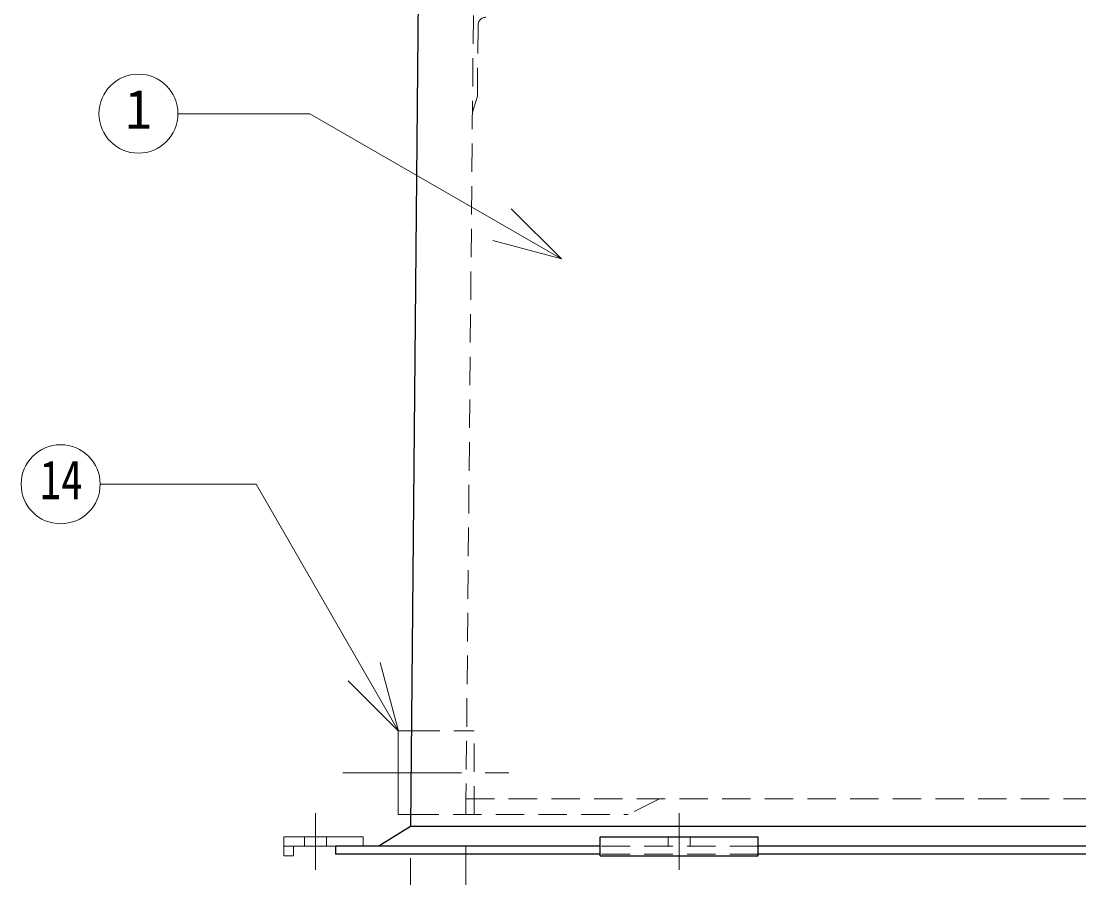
# Model space of a CAD drawing. Units: millimetres, scale not verified. Extents: x -3068 to 3007, y -2202 to 2013.
# Drawn here: x -812 to -143, y -1432 to -890 of the extents above; entities that cross this region are included whole.
import ezdxf
from ezdxf.enums import TextEntityAlignment as Align

# ---------------------------------------------------------------- set-up
doc = ezdxf.new("R2010")
doc.units = ezdxf.units.MM
doc.header["$LTSCALE"] = 15
doc.linetypes.add('CHAIN1', pattern=[8, 5, -1, 1, -1])
doc.linetypes.add('DASHED1', pattern=[1.8, 1.2, -0.6])
doc.layers.add('0-0____1', color=7, linetype='Continuous', lineweight=18)
doc.styles.add('ＭＳ ゴシック', font='')
doc.styles.get('ＭＳ ゴシック').set_extended_font_data('MS Gothic')

msp = doc.modelspace()

# ---------------------------------------------------------------- linework, layer by layer
at = {"layer": '0-0____1', "color": 5, "lineweight": 25}
for p, q in [((-557.32, -488.12), (-565.9, -1399.62)), ((-565.9, -1399.62), (-585.9, -1412.12)), ((504.1, -1399.62), (-565.9, -1399.62)), ((-345.9, -1418.12), (-345.9, -1406.12)), ((-445.9, -1412.12), (-613.4, -1412.12)), ((-613.4, -1412.12), (-613.4, -1417.12)), ((-445.9, -1417.12), (-613.4, -1417.12)), ((-445.9, -1418.12), (-345.9, -1418.12)), ((284.1, -1412.12), (-345.9, -1412.12)), ((284.1, -1417.12), (-345.9, -1417.12))]:
    msp.add_line(p, q, dxfattribs=at)
at = {"layer": '0-0____1', "linetype": 'DASHED1'}
for p, q in [((-524.55, -724.52), (-530.74, -1382.12)), ((-530.74, -1382.12), (468.93, -1382.12)), ((-402.9, -1412.12), (-402.9, -1406.12)), ((-388.9, -1412.12), (-388.9, -1406.12)), ((-345.9, -1412.12), (-445.9, -1412.12)), ((-345.9, -1417.12), (-445.9, -1417.12))]:
    msp.add_line(p, q, dxfattribs=at)
at = {"layer": '0-0____1', "color": 4, "linetype": 'DASHED1', "lineweight": 9}
for p, q in [((-523.13, -892.57), (-523.55, -937.62)), ((-523.55, -937.62), (-526.65, -947.62)), ((-565.33, -1339.12), (-525.58, -1339.12)), ((-525.58, -1392.12), (-525.58, -1339.12)), ((-530.83, -1392.12), (-530.74, -1382.12)), ((-408.22, -1382.12), (-428.22, -1392.12)), ((-565.83, -1392.12), (-428.22, -1392.12)), ((-632.9, -1406.12), (-632.9, -1412.12)), ((-618.9, -1406.12), (-618.9, -1412.12))]:
    msp.add_line(p, q, dxfattribs=at)
at = {"layer": '0-0____1'}
for p, q in [((-712.96, -948.63), (-629.52, -948.63)), ((-470.31, -1040.56), (-629.52, -948.63)), ((-470.31, -1040.56), (-502.13, -1008.74)), ((-470.31, -1040.56), (-513.78, -1028.91)), ((-762.2, -1183.1), (-663.57, -1183.1)), ((-573.4, -1339.28), (-663.57, -1183.1)), ((-573.4, -1339.28), (-585.05, -1295.82)), ((-573.4, -1339.28), (-605.22, -1307.46)), ((-573.58, -1392.12), (-573.58, -1339.12)), ((-565.33, -1339.12), (-573.58, -1339.12)), ((-565.83, -1392.12), (-573.58, -1392.12)), ((-645.9, -1406.12), (-645.9, -1418.12)), ((-595.9, -1406.12), (-645.9, -1406.12)), ((-595.9, -1406.12), (-595.9, -1412.12)), ((-613.4, -1412.12), (-645.9, -1412.12))]:
    msp.add_line(p, q, dxfattribs=at)
at = {"layer": '0-0____1', "color": 4, "linetype": 'CHAIN1', "lineweight": 9}
for p, q in [((-608.58, -1365.62), (-490.58, -1365.62)), ((-625.9, -1391.12), (-625.9, -1427.12)), ((-395.9, -1427.12), (-395.9, -1391.12)), ((-530.9, -1412.12), (-530.9, -1667.12)), ((-565.9, -1419.62), (-565.9, -1732.12))]:
    msp.add_line(p, q, dxfattribs=at)
at = {"layer": '0-0____1', "color": 5, "lineweight": 25}
msp.add_lwpolyline([(-445.9, -1418.12), (-445.9, -1406.12), (-345.9, -1406.12)], dxfattribs=at)
at = {"layer": '0-0____1'}
msp.add_lwpolyline([(-639.9, -1412.12), (-639.9, -1418.12), (-645.9, -1418.12)], dxfattribs=at)
for centre in [(-737.96, -948.63), (-787.2, -1183.1)]:
    msp.add_circle(centre, 25, dxfattribs=at)
at = {"layer": '0-0____1', "color": 4, "linetype": 'DASHED1', "lineweight": 9}
msp.add_arc((-518.13, -892.62), 5, 90, 179.46076, dxfattribs=at)

# ---------------------------------------------------------------- texts
at = {"layer": '0-0____1', "style": 'ＭＳ ゴシック'}
msp.add_text('1', height=24.74, dxfattribs=at).set_placement((-746.39, -965.51), align=Align.BOTTOM_LEFT)
at = {"layer": '0-0____1', "style": 'ＭＳ ゴシック', "width": 0.8}
msp.add_text('14', height=24.74, dxfattribs=at).set_placement((-800.32, -1199.98), align=Align.BOTTOM_LEFT)

doc.saveas('drawing.dxf')
